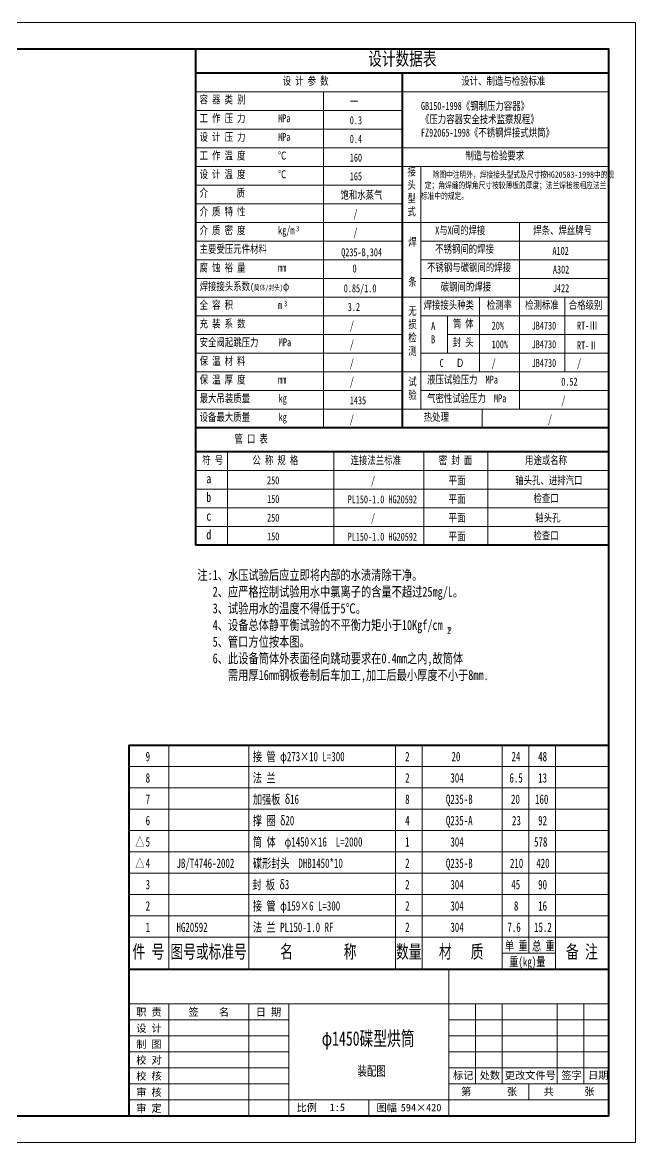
# Model space of a CAD drawing. Extents: x -15853 to 3578, y -6535 to 2458.
# Drawn here: x -12213 to -9913, y -1742 to 2458 of the extents above; entities that cross this region are included whole.
import ezdxf
from ezdxf.enums import TextEntityAlignment as Align

# ---------------------------------------------------------------- set-up
doc = ezdxf.new("R2010")
doc.units = 0
doc.header["$LTSCALE"] = 10
for name, color, linetype, lineweight in [('A 粗实线', 1, 'CONTINUOUS', 40), ('B 细实线', 7, 'CONTINUOUS', 18), ('C 文 字', 2, 'CONTINUOUS', 20), ('J 标注尺寸', 2, 'CONTINUOUS', 18)]:
    doc.layers.add(name, color=color, linetype=linetype, lineweight=lineweight)
doc.styles.add('HZTXT', font='SIMFANG.TTF', dxfattribs={"width": 0.75})
doc.styles.add('标题中文', font='SIMFANG.TTF', dxfattribs={"width": 0.7})

msp = doc.modelspace()

# ---------------------------------------------------------------- linework, layer by layer
at = {"layer": 'A 粗实线'}
for p, q in [((-11563.12, 2358.36), (-11563.12, 498.19)), ((-10013.12, 2268.19), (-11563.12, 2268.19)), ((-10788.12, 2268.19), (-10788.12, 938.19)), ((-10013.12, 938.19), (-11563.12, 938.19)), ((-10013.12, 848.19), (-11563.12, 848.19)), ((-10013.12, 498.19), (-11563.12, 498.19)), ((-11813.12, -251.64), (-11813.12, -1091.64)), ((-11813.12, -251.64), (-10013.12, -251.64)), ((-11813.12, -1091.64), (-10013.12, -1091.64))]:
    msp.add_line(p, q, dxfattribs=at)
at = {"layer": 'A 粗实线', "color": 1}
msp.add_line((-11813.12, -1091.64), (-11813.12, -1641.64), dxfattribs=at)
at = {"layer": 'A 粗实线', "color": 5}
msp.add_lwpolyline([(-15603.12, -1641.64), (-10013.12, -1641.64), (-10013.12, 2358.36), (-15603.12, 2358.36)], close=True, dxfattribs=at)
at = {"layer": 'B 细实线'}
for p, q in [((-10013.12, 2198.19), (-11563.12, 2198.19)), ((-11083.12, 2198.19), (-11083.12, 938.19)), ((-10788.12, 2128.19), (-11563.12, 2128.19)), ((-10788.12, 2058.19), (-11563.12, 2058.19)), ((-10013.12, 1988.19), (-11563.12, 1988.19)), ((-10013.12, 1918.19), (-11563.12, 1918.19)), ((-10718.12, 1918.19), (-10718.12, 1008.19)), ((-10788.12, 1848.19), (-11563.12, 1848.19)), ((-10788.12, 1778.19), (-11563.12, 1778.19)), ((-10718.12, 1708.19), (-11563.12, 1708.19)), ((-10013.12, 1708.19), (-10718.12, 1708.19)), ((-10348.12, 1708.19), (-10348.12, 1008.19)), ((-10788.12, 1638.19), (-11563.12, 1638.19)), ((-10013.12, 1638.19), (-10718.12, 1638.19)), ((-10788.12, 1568.19), (-11563.12, 1568.19)), ((-10013.12, 1568.19), (-10718.12, 1568.19)), ((-10788.12, 1498.19), (-11563.12, 1498.19)), ((-10013.12, 1498.19), (-10718.12, 1498.19)), ((-10013.12, 1428.19), (-11563.12, 1428.19)), ((-10498.12, 1428.19), (-10498.12, 1148.19)), ((-10178.12, 1428.19), (-10178.12, 1148.19)), ((-10788.12, 1358.19), (-11563.12, 1358.19)), ((-10013.12, 1358.19), (-10718.12, 1358.19)), ((-10618.12, 1358.19), (-10618.12, 1218.19)), ((-10788.12, 1288.19), (-11563.12, 1288.19)), ((-10013.12, 1288.19), (-10618.12, 1288.19)), ((-10788.12, 1218.19), (-11563.12, 1218.19)), ((-10013.12, 1218.19), (-10718.12, 1218.19)), ((-10013.12, 1148.19), (-11563.12, 1148.19)), ((-10788.12, 1078.19), (-11563.12, 1078.19)), ((-10013.12, 1078.19), (-10718.12, 1078.19)), ((-10013.12, 1008.19), (-11563.12, 1008.19)), ((-10488.46, 1008.19), (-10488.46, 938.19)), ((-11443.12, 848.19), (-11443.12, 498.19)), ((-11044.81, 848.19), (-11044.81, 498.19)), ((-10706.93, 848.19), (-10706.93, 498.19)), ((-10466.97, 848.19), (-10466.97, 498.19)), ((-10013.12, 778.19), (-11563.12, 778.19)), ((-10013.12, 708.19), (-11563.12, 708.19)), ((-10013.12, 638.19), (-11563.12, 638.19)), ((-10013.12, 568.19), (-11563.12, 568.19)), ((-11663.12, -1091.64), (-11663.12, -251.64)), ((-11363.12, -1091.64), (-11363.12, -251.64)), ((-10813.12, -1091.64), (-10813.12, -251.64)), ((-10713.12, -1091.64), (-10713.12, -251.64)), ((-10413.12, -1091.64), (-10413.12, -251.64)), ((-10313.12, -1031.64), (-10313.12, -251.64)), ((-10213.12, -1091.64), (-10213.12, -251.64)), ((-11813.12, -331.64), (-10013.12, -331.64)), ((-11813.12, -411.64), (-10013.12, -411.64)), ((-11813.12, -491.64), (-10013.12, -491.64)), ((-11813.12, -571.64), (-10013.12, -571.64)), ((-11813.12, -651.64), (-10013.12, -651.64)), ((-11813.12, -731.64), (-10013.12, -731.64)), ((-11813.12, -811.64), (-10013.12, -811.64)), ((-11813.12, -891.64), (-10013.12, -891.64)), ((-11813.12, -971.64), (-10013.12, -971.64)), ((-10413.12, -1031.64), (-10213.12, -1031.64)), ((-10613.12, -1091.64), (-10613.12, -1641.64)), ((-11813.12, -1221.64), (-10013.12, -1221.64)), ((-11663.12, -1221.64), (-11663.12, -1641.64)), ((-11363.12, -1221.64), (-11363.12, -1641.64)), ((-11213.12, -1221.64), (-11213.12, -1641.64)), ((-10513.12, -1221.64), (-10513.12, -1521.64)), ((-10413.12, -1221.64), (-10413.12, -1521.64)), ((-10206.65, -1221.64), (-10206.65, -1521.64)), ((-10106.65, -1221.64), (-10106.65, -1521.64)), ((-11813.12, -1281.64), (-11213.12, -1281.64)), ((-10613.12, -1281.64), (-10013.12, -1281.64)), ((-11813.12, -1341.64), (-11213.12, -1341.64)), ((-10613.12, -1341.64), (-10013.12, -1341.64)), ((-11813.12, -1401.64), (-11213.12, -1401.64)), ((-10613.12, -1401.64), (-10013.12, -1401.64)), ((-11813.12, -1461.64), (-11213.12, -1461.64)), ((-10613.12, -1461.64), (-10013.12, -1461.64)), ((-11813.12, -1521.64), (-11213.12, -1521.64)), ((-10613.12, -1521.64), (-10013.12, -1521.64)), ((-10313.12, -1581.64), (-10313.12, -1521.64)), ((-11813.12, -1581.64), (-10013.12, -1581.64)), ((-10913.12, -1581.64), (-10913.12, -1641.64))]:
    msp.add_line(p, q, dxfattribs=at)
msp.add_lwpolyline([(-15853.12, -1741.64), (-9913.12, -1741.64), (-9913.12, 2458.36), (-15853.12, 2458.36)], close=True, dxfattribs=at)

# ---------------------------------------------------------------- texts
at = {"layer": 'C 文 字', "style": '标题中文', "oblique": 0.5}
msp.add_text('职 责', height=28, rotation=0.09587, dxfattribs=at).set_placement((-11738.26, -1252.2), align=Align.MIDDLE_CENTER)
for s, p in [('签    名', (-11513.7, -1251.15)), ('日 期', (-11289.8, -1251.75)), ('设 计', (-11738.26, -1312.2)), ('制 图', (-11738.26, -1372.2)), ('校 对', (-11738.26, -1431.14)), ('校 核', (-11738.26, -1491.14)), ('标记', (-10559.83, -1488.48)), ('处数', (-10459.83, -1488.48)), ('更改文件号', (-10308.22, -1488.48)), ('签字', (-10153.37, -1488.48)), ('日期', (-10053.37, -1488.48)), ('审 核', (-11738.26, -1552.2)), ('第       张', (-10462.8, -1549.44)), ('共      张', (-10162.8, -1549.44)), ('审 定', (-11738.26, -1612.2)), ('比例', (-11146.48, -1609.62)), ('图幅', (-10846.48, -1610.52)), ('1:5', (-11031.66, -1609.62)), ('594×420', (-10717.58, -1610.52))]:
    msp.add_text(s, height=28, rotation=0.09587, dxfattribs=at).set_placement(p, align=Align.MIDDLE)
at = {"layer": 'C 文 字', "attachment_point": 1, "style": 'HZTXT'}
for s, insert, char_height, width in [('设计数据表', (-10915.61, 2347.01), 50, 775), ('设 计 参 数', (-11236.52, 2254.01), 30, 480), ('设计、制造与检验标准', (-10566.6, 2254.01), 30, 480), ('容 器 类 别', (-11548.02, 2184.01), 30, 480), ('一', (-10984.85, 2176.46), 30, 480), ('GB150-1998《钢制压力容器》\\P《压力容器安全技术监察规程》\\PFZ92065-1998《不锈钢焊接式烘筒》', (-10717.96, 2160.19), 30, 775), ('工 作 压 力        MPa', (-11548.02, 2114.01), 30, 480), ('0.3', (-10984.85, 2106.46), 30, 480), ('设 计 压 力        MPa', (-11548.02, 2044.01), 30, 480), ('0.4', (-10984.85, 2036.46), 30, 480), ('工 作 温 度        ℃', (-11548.02, 1974.01), 30, 480), (' 制造与检验要求', (-10566.6, 1974.01), 30, 480), ('160', (-10984.85, 1966.46), 30, 480), ('设 计 温 度        ℃', (-11548.02, 1904.01), 30, 480), ('165', (-10984.85, 1896.46), 30, 480), ('接\\P头\\P型\\P式', (-10768.48, 1914.08), 30, 480), ('   除图中注明外，焊接接头型式及尺寸按HG20583-1998中的规\\P 定；角焊缝的焊角尺寸按较薄板的厚度；法兰焊接按相应法兰标准中的规定。', (-10718.12, 1899.79), 24, 705), ('介       质', (-11548.02, 1834.01), 30, 480), ('饱和水蒸气', (-11020, 1826.46), 30, 480), ('介 质 特 性', (-11548.02, 1764.01), 30, 480), ('/', (-10971.28, 1756.46), 30, 480), ('介 质 密 度        kg/m', (-11548.02, 1694.01), 30, 480), ('3', (-11186.26, 1694.92), 20, 480), ('/', (-10971.28, 1686.46), 30, 480), ('X与X间的焊接', (-10664.79, 1694.01), 30, 480), ('焊条、焊丝牌号', (-10296.92, 1694.01), 30, 480), ('焊\\P\\P\\P条', (-10765.6, 1650.65), 30, 480), ('主要受压元件材料', (-11548.02, 1624.01), 30, 480), ('Q235-B,304 ', (-11017.13, 1611.56), 30, 480), ('不锈钢间的焊接', (-10664.79, 1624.01), 30, 480), (' A102', (-10240.16, 1616.83), 30, 480), ('腐 蚀 裕 量        mm', (-11548.02, 1554.01), 30, 480), ('不锈钢与碳钢间的焊接', (-10695.41, 1555.1), 30, 480), ('0', (-10974.42, 1550.73), 30, 480), ('A302', (-10223.23, 1546.83), 30, 480), ('焊接接头系数{\\H0.8333x;(\\H0.8x;筒体/封头)}φ{\\H0.8333x;        } ', (-11548.02, 1484.01), 30, 480), ('0.85/1.0', (-11007.48, 1476.46), 30, 480), (' 碳钢间的焊接', (-10659.46, 1482.34), 30, 480), ('J422', (-10223.23, 1476.83), 30, 480), ('全 容 积           m', (-11548.02, 1414.01), 30, 480), ('3', (-11231.45, 1414.16), 20, 480), ('3.2', (-10992.4, 1406.46), 30, 480), ('无\\P损\\P检\\P测', (-10765.6, 1391.35), 30, 480), ('焊接接头种类', (-10708.1, 1414.01), 30, 480), ('检测率', (-10471.2, 1414.01), 30, 480), ('检测标准', (-10327.55, 1414.01), 30, 480), ('合格级别', (-10163.74, 1414.01), 30, 480), ('充 装 系 数', (-11548.02, 1344.01), 30, 480), ('筒 体', (-10598.76, 1344.01), 30, 480), ('/', (-10984.85, 1336.46), 30, 480), ('A\\PB', (-10679.91, 1335.39), 30, 480), ('20%', (-10452.78, 1336.46), 30, 480), ('JB4730', (-10302.78, 1336.46), 30, 480), ('RT-Ⅲ', (-10132.78, 1336.46), 30, 480), ('安全阀起跳压力     MPa', (-11548.02, 1274.01), 30, 480), ('/', (-10984.85, 1266.46), 30, 480), ('封 头', (-10598.76, 1274.01), 30, 480), ('100%', (-10452.78, 1266.46), 30, 480), ('JB4730', (-10302.78, 1266.46), 30, 480), ('RT-Ⅱ', (-10132.78, 1262.37), 30, 480), ('保 温 材 料', (-11548.02, 1204.01), 30, 480), ('/', (-10984.85, 1196.46), 30, 480), ('C   Ｄ', (-10648.14, 1196.46), 30, 480), ('/', (-10452.78, 1196.46), 30, 480), ('JB4730', (-10302.78, 1196.46), 30, 480), ('/', (-10132.78, 1196.46), 30, 480), ('保 温 厚 度        mm', (-11548.02, 1134.01), 30, 480), ('液压试验压力  MPa', (-10695.03, 1134.01), 30, 480), ('/', (-10984.85, 1126.46), 30, 480), ('试\\P验', (-10765.6, 1126.46), 30, 480), ('0.52', (-10191.72, 1126.46), 30, 480), ('最大吊装质量       kg', (-11548.02, 1064.01), 30, 480), ('1435', (-10984.85, 1056.46), 30, 480), ('气密性试验压力  MPa', (-10695.03, 1064.01), 30, 480), ('/', (-10191.72, 1056.46), 30, 480), ('设备最大质量       kg', (-11548.02, 994.01), 30, 480), ('/', (-10984.85, 986.46), 30, 480), ('热处理', (-10707.63, 994.01), 30, 480), ('/', (-10241.6, 986.46), 30, 480), ('管 口 表', (-11417.34, 911.81), 30, 480), (' 符 号', (-11553.37, 831.88), 30, 480), ('公 称 规 格', (-11349.94, 831.88), 30, 480), ('连接法兰标准', (-10981.98, 831.88), 30, 480), ('密 封 面', (-10651.06, 831.88), 30, 480), ('用途或名称', (-10327.73, 831.88), 30, 480), ('a', (-11523.02, 766.11), 36, 576), ('250', (-11295.08, 756.46), 30, 480), ('/', (-10905.34, 756.46), 30, 480), ('平面', (-10614.41, 756.46), 30, 480), ('轴头孔、进排汽口', (-10364.51, 756.46), 30, 480), ('b', (-11523.02, 696.11), 36, 576), ('150', (-11295.08, 686.46), 30, 480), ('PL150-1.0 HG20592', (-10993.06, 685.09), 30, 480), ('平面', (-10614.41, 686.46), 30, 480), ('检查口', (-10296.07, 689.21), 30, 480), ('c', (-11523.02, 626.11), 36, 576), ('250', (-11295.08, 616.46), 30, 480), ('/', (-10905.34, 616.46), 30, 480), ('平面', (-10614.41, 616.46), 30, 480), ('轴头孔', (-10289.11, 616.46), 30, 480), ('d', (-11523.02, 556.11), 36, 576), ('150', (-11295.08, 546.46), 30, 480), ('平面', (-10614.41, 546.46), 30, 480), ('检查口', (-10296.07, 549.21), 30, 480), ('PL150-1.0 HG20592', (-10993.06, 545.09), 30, 480)]:
    msp.add_mtext(s, dxfattribs=dict(at, insert=insert, char_height=char_height, width=width))
at = {"layer": 'C 文 字', "insert": (-11556.6, 405.25), "char_height": 37.5, "attachment_point": 1, "style": 'HZTXT'}
msp.add_mtext('注:1、水压试验后应立即将内部的水渍清除干净。\\P   2、应严格控制试验用水中氯离子的含量不超过25mg/L。\\P   3、试验用水的温度不得低于5℃。\\P   4、设备总体静平衡试验的不平衡力矩小于10Kgf/cm 。\\P   5、管口方位按本图。\\P   6、此设备筒体外表面径向跳动要求在0.4mm之内,故筒体\\P      需用厚16mm钢板卷制后车加工,加工后最小厚度不小于8mm.', dxfattribs=at)
at = {"layer": 'J 标注尺寸', "style": '标题中文', "width": 0.7}
for s, height, p in [('2', 25.2, (-10619.98, 166.87)), ('9', 35, (-11750.55, -311.64)), ('接 管 φ273×10 L=300', 35, (-11348.11, -311.64)), ('2', 35, (-10777.3, -311.64)), ('20', 35, (-10603.51, -311.64)), ('24', 35, (-10378.49, -311.64)), ('48', 35, (-10278.49, -311.64)), ('8', 35, (-11750.55, -391.64)), ('法 兰 ', 35, (-11348.11, -391.64)), ('2', 35, (-10777.3, -391.64)), (' 304', 35, (-10624.35, -391.64)), ('6.5', 35, (-10386.21, -391.64)), ('13', 35, (-10278.49, -391.64)), ('7', 35, (-11750.55, -471.64)), ('加强板 δ16', 35, (-11348.11, -471.64)), ('8', 35, (-10777.3, -471.64)), ('Q235-B', 35, (-10624.35, -471.64)), ('20', 35, (-10380.42, -471.64)), ('160', 35, (-10290.22, -471.64)), ('6', 35, (-11750.55, -551.64)), ('撑 圈 δ20', 35, (-11348.11, -551.64)), ('4', 35, (-10777.3, -551.64)), ('Q235-A', 35, (-10624.35, -551.64)), ('23', 35, (-10376.57, -551.64)), ('92', 35, (-10278.49, -551.64)), ('△', 35, (-11789.3, -631.64)), ('5', 35, (-11750.55, -631.64)), ('筒 体  φ1450×16  L=2000', 35, (-11348.11, -631.64)), ('1', 35, (-10777.3, -631.64)), (' 304', 35, (-10624.35, -631.64)), ('578', 35, (-10293.92, -631.64)), ('碟形封头  DHB1450*10', 35, (-11348.11, -711.64)), ('△', 35, (-11789.3, -711.64)), ('4', 35, (-11750.55, -711.64)), ('JB/T4746-2002', 35, (-11634.69, -711.64)), ('2', 35, (-10777.3, -711.64)), ('Q235-B', 35, (-10624.35, -711.64)), ('210', 35, (-10384.28, -711.64)), ('420', 35, (-10285.69, -711.64)), (' 封 板 δ3', 35, (-11367.03, -791.64)), ('3', 35, (-11750.55, -791.64)), ('2', 35, (-10777.3, -791.64)), (' 304', 35, (-10624.35, -791.64)), ('45', 35, (-10379.45, -791.64)), ('90', 35, (-10278.49, -791.64)), ('2', 35, (-11750.55, -871.64)), ('接 管 φ159×6 L=300', 35, (-11348.11, -871.64)), ('2', 35, (-10777.3, -871.64)), (' 304', 35, (-10624.35, -871.64)), ('8', 35, (-10369.38, -871.64)), ('16', 35, (-10278.49, -871.64)), ('1', 35, (-11750.55, -951.64)), ('HG20592', 35, (-11634.69, -951.64)), ('法 兰 PL150-1.0 RF', 35, (-11348.11, -951.64)), ('2', 35, (-10777.3, -951.64)), (' 304', 35, (-10624.35, -951.64)), ('7.6', 35, (-10393.93, -951.64)), ('15.2', 35, (-10293.93, -951.64)), ('件 号', 49.98, (-11799.4, -1050.76)), ('图号或标准号', 49.98, (-11657.28, -1050.76)), ('名        称', 49.98, (-11245.62, -1050.76)), ('数量', 49.98, (-10811.53, -1050.76)), ('材   质', 49.98, (-10650.55, -1050.76)), ('单 重', 35, (-10403.2, -1021.17)), ('总 重', 35, (-10301.46, -1021.17)), ('备 注', 49.98, (-10174.06, -1050.76)), ('重(kg)量', 35, (-10386.61, -1081.17)), ('φ1450碟型烘筒', 53.978, (-11090.07, -1378.19)), ('装配图', 35.986, (-10955.74, -1491.16))]:
    msp.add_text(s, height=height, dxfattribs=at).set_placement(p)

doc.saveas('drawing.dxf')
